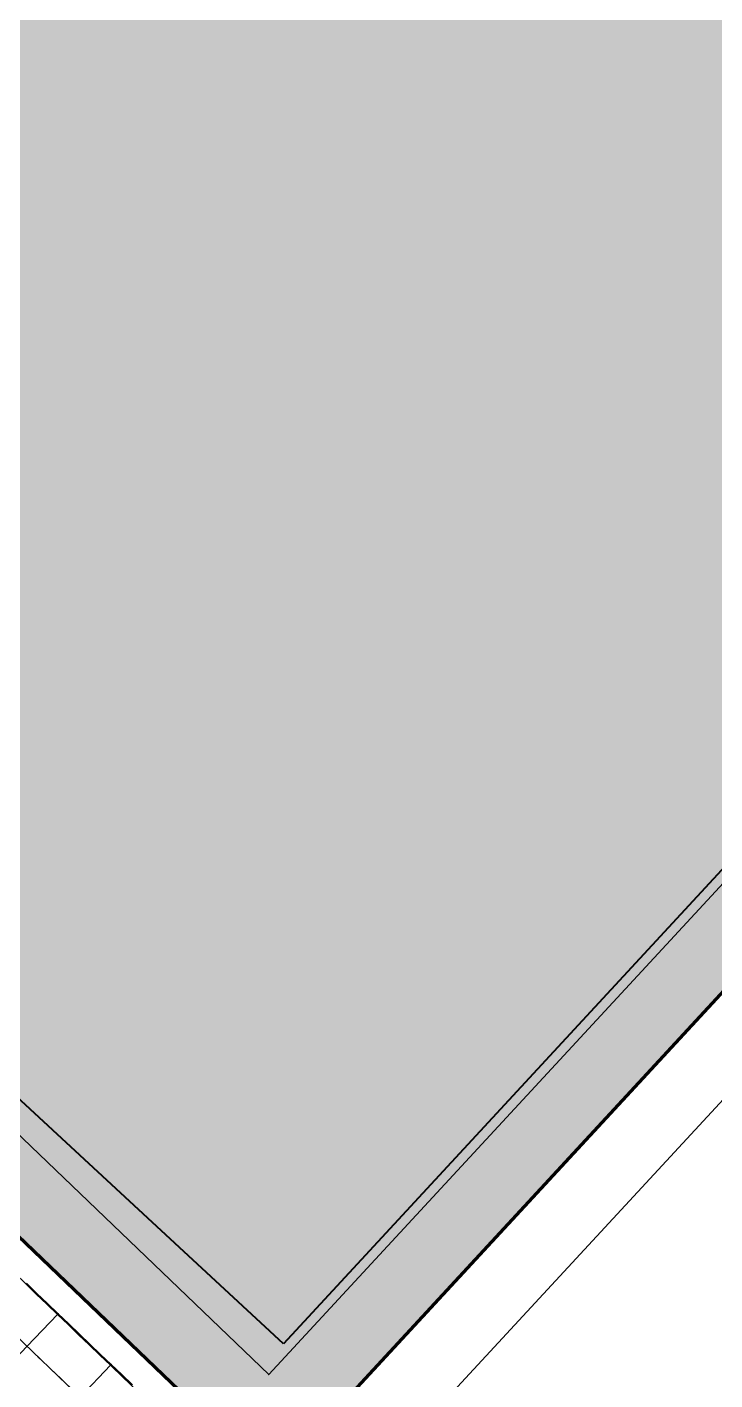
# Model space of a CAD drawing. Header units: metres. Extents: x 478603 to 489313, y 4282657 to 4289463.
# Drawn here: x 480452.4 to 480499.3, y 4286684.9 to 4286777 of the extents above; entities that cross this region are included whole.
import ezdxf

# ---------------------------------------------------------------- set-up
doc = ezdxf.new("R2010")
doc.units = ezdxf.units.M
for name, color, linetype, lineweight in [('102', 18, 'Continuous', 50), ('ADAKENARI', 18, 'Continuous', 0), ('EKS_6', 5, 'Continuous', 0), ('EKSENLER', 3, 'Continuous', 0), ('HDO_6', 30, 'Continuous', 0), ('KALDIRIM', 11, 'Continuous', 0), ('KYO_6', 1, 'Continuous', 20), ('PARSEL_ALAN', 254, 'Continuous', 0), ('PARSEL_SERA_ALAN', 9, 'Continuous', 40), ('PL_ALİNMAN', 1, 'Continuous', 0), ('PL_ENKESIT', 1, 'Continuous', 0), ('SEV_KYO_HDO', 3, 'Continuous', 0), ('SNR_YAPIYAK', 18, 'Continuous', 0), ('YKO_6', 33, 'Continuous', 0)]:
    doc.layers.add(name, color=color, linetype=linetype, lineweight=lineweight)

msp = doc.modelspace()

# ---------------------------------------------------------------- hatches: boundary and pattern name
at = {"layer": 'PARSEL_ALAN'}
msp.add_hatch(color=256, dxfattribs=at).paths.add_polyline_path([(480371.311, 4286771.873), (480562.804, 4286978.803), (480660.689, 4286885.11), (480469.128, 4286678.105)])
at = {"layer": 'PARSEL_SERA_ALAN'}
msp.add_hatch(color=256, dxfattribs=at).paths.add_polyline_path([(480469.915, 4286687.318), (480378.317, 4286772.082), (480561.701, 4286970.25), (480646.253, 4286892.006), (480653.299, 4286885.486), (480649.903, 4286881.816)])

# ---------------------------------------------------------------- linework, layer by layer
at = {"layer": '102'}
msp.add_line((480549.069, 4286764.491), (480469.128, 4286678.105), dxfattribs=at)
at = {"layer": 'ADAKENARI', "lineweight": 100}
for p, q in [((480707.587, 4286935.788), (480469.128, 4286678.105)), ((480496.014, 4286652.372), (480266.922, 4286871.651))]:
    msp.add_line(p, q, dxfattribs=at)
at = {"layer": 'EKS_6'}
msp.add_point((480452.438, 4286687.159, 970.339), dxfattribs=at)
at = {"layer": 'EKSENLER'}
for p, q in [((480253.776, 4286877.312), (480495.802, 4286645.653)), ((480491.535, 4286649.737), (480262.342, 4286869.112))]:
    msp.add_line(p, q, dxfattribs=at)
at = {"layer": 'HDO_6'}
msp.add_polyline3d([(480452.352, 4286691.408, 970.123), (480453.075, 4286690.717, 970.158), (480453.797, 4286690.025, 970.194), (480454.519, 4286689.334, 970.229), (480455.242, 4286688.642, 970.264), (480455.964, 4286687.951, 970.299), (480456.687, 4286687.259, 970.335), (480457.409, 4286686.568, 970.37), (480458.131, 4286685.876, 970.405), (480458.854, 4286685.185, 970.441), (480459.576, 4286684.494, 970.476)], dxfattribs=at)
for p in [(480454.519, 4286689.334, 970.229), (480458.131, 4286685.876, 970.405)]:
    msp.add_point(p, dxfattribs=at)
at = {"layer": 'KALDIRIM'}
msp.add_line((480493.609, 4286651.905), (480264.417, 4286871.28), dxfattribs=at)
at = {"layer": 'KYO_6'}
msp.add_polyline3d([(480452.393, 4286691.451, 970.711), (480453.115, 4286690.759, 970.749), (480453.838, 4286690.068, 970.787), (480454.561, 4286689.377, 970.825), (480455.283, 4286688.686, 970.862), (480456.006, 4286687.994, 970.899), (480456.728, 4286687.303, 970.936), (480457.451, 4286686.611, 970.973), (480458.173, 4286685.92, 971.01), (480458.896, 4286685.229, 971.047), (480459.618, 4286684.538, 971.085)], dxfattribs=at)
for p in [(480454.561, 4286689.377, 970.825), (480458.173, 4286685.92, 971.01)]:
    msp.add_point(p, dxfattribs=at)
at = {"layer": 'PARSEL_ALAN'}
for points in [[(480371.311, 4286771.873, 967.533), (480562.804, 4286978.803, 970.865), (480660.689, 4286885.11, 978.591), (480469.128, 4286678.105, 971.511), (480371.311, 4286771.873, 967.533)], [(480371.311, 4286771.873, 0), (480562.804, 4286978.803, 0), (480660.689, 4286885.11, 0), (480469.128, 4286678.105, 0), (480371.311, 4286771.873, 0)]]:
    msp.add_polyline3d(points, close=True, dxfattribs=at)
at = {"layer": 'PARSEL_SERA_ALAN'}
msp.add_polyline3d([(480469.915, 4286687.318, 0), (480378.317, 4286772.082, 0), (480561.701, 4286970.25, 0), (480646.253, 4286892.006, 0), (480653.299, 4286885.486, 0), (480649.903, 4286881.816, 0), (480469.915, 4286687.318, 0)], close=True, dxfattribs=at)
msp.add_polyline3d([(480469.915, 4286687.318, 0), (480378.317, 4286772.082, 0), (480561.701, 4286970.25, 0), (480646.253, 4286892.006, 0), (480653.299, 4286885.486, 0), (480649.903, 4286881.816, 0), (480469.915, 4286687.318, 0)], close=True, dxfattribs=at)
at = {"layer": 'PL_ALİNMAN'}
for p, q in [((480453.16, 4286686.468), (480453.522, 4286686.122)), ((480454.244, 4286685.431), (480457.856, 4286681.973))]:
    msp.add_line(p, q, dxfattribs=at)
at = {"layer": 'PL_ENKESIT'}
for points in [[(480454.561, 4286689.377, 970.825), (480454.519, 4286689.334, 970.229), (480454.512, 4286689.327, 970.279), (480452.438, 4286687.159, 970.339), (480450.364, 4286684.992, 970.279), (480450.357, 4286684.985, 970.229), (480450.322, 4286684.949, 970.731)], [(480458.173, 4286685.92, 971.01), (480458.131, 4286685.876, 970.405), (480458.124, 4286685.869, 970.455), (480456.05, 4286683.702, 970.515), (480453.976, 4286681.535, 970.455), (480453.969, 4286681.528, 970.405), (480453.933, 4286681.49, 970.921)]]:
    msp.add_polyline3d(points, dxfattribs=at)
at = {"layer": 'SEV_KYO_HDO'}
for p, q in [((480453.838, 4286690.068, 970.787), (480453.817, 4286690.047, 970.49)), ((480455.283, 4286688.686, 970.862), (480455.242, 4286688.642, 970.264)), ((480456.728, 4286687.303, 970.936), (480456.707, 4286687.281, 970.635)), ((480458.173, 4286685.92, 971.01), (480458.131, 4286685.876, 970.405))]:
    msp.add_line(p, q, dxfattribs=at)
at = {"layer": 'SNR_YAPIYAK'}
for p, q in [((480653.68, 4286884.897, 967.533), (480468.915, 4286685.236, 967.533)), ((480468.915, 4286685.236, 967.533), (480378.317, 4286772.082, 967.533)), ((480476.137, 4286678.318, 119.215), (480549.285, 4286757.362, 119.215))]:
    msp.add_line(p, q, dxfattribs=at)
msp.add_point((480468.915, 4286685.236, 971.511), dxfattribs=at)
msp.add_point((480468.915, 4286685.236, 971.511), dxfattribs=at)
at = {"layer": 'YKO_6'}
msp.add_polyline3d([(480452.345, 4286691.401, 970.173), (480453.068, 4286690.71, 970.208), (480453.79, 4286690.018, 970.244), (480454.512, 4286689.327, 970.279), (480455.235, 4286688.635, 970.314), (480455.957, 4286687.944, 970.349), (480456.68, 4286687.252, 970.385), (480457.402, 4286686.561, 970.42), (480458.124, 4286685.869, 970.455), (480458.847, 4286685.178, 970.491), (480459.569, 4286684.486, 970.526)], dxfattribs=at)
for p in [(480454.512, 4286689.327, 970.279), (480458.124, 4286685.869, 970.455)]:
    msp.add_point(p, dxfattribs=at)

doc.saveas('drawing.dxf')
